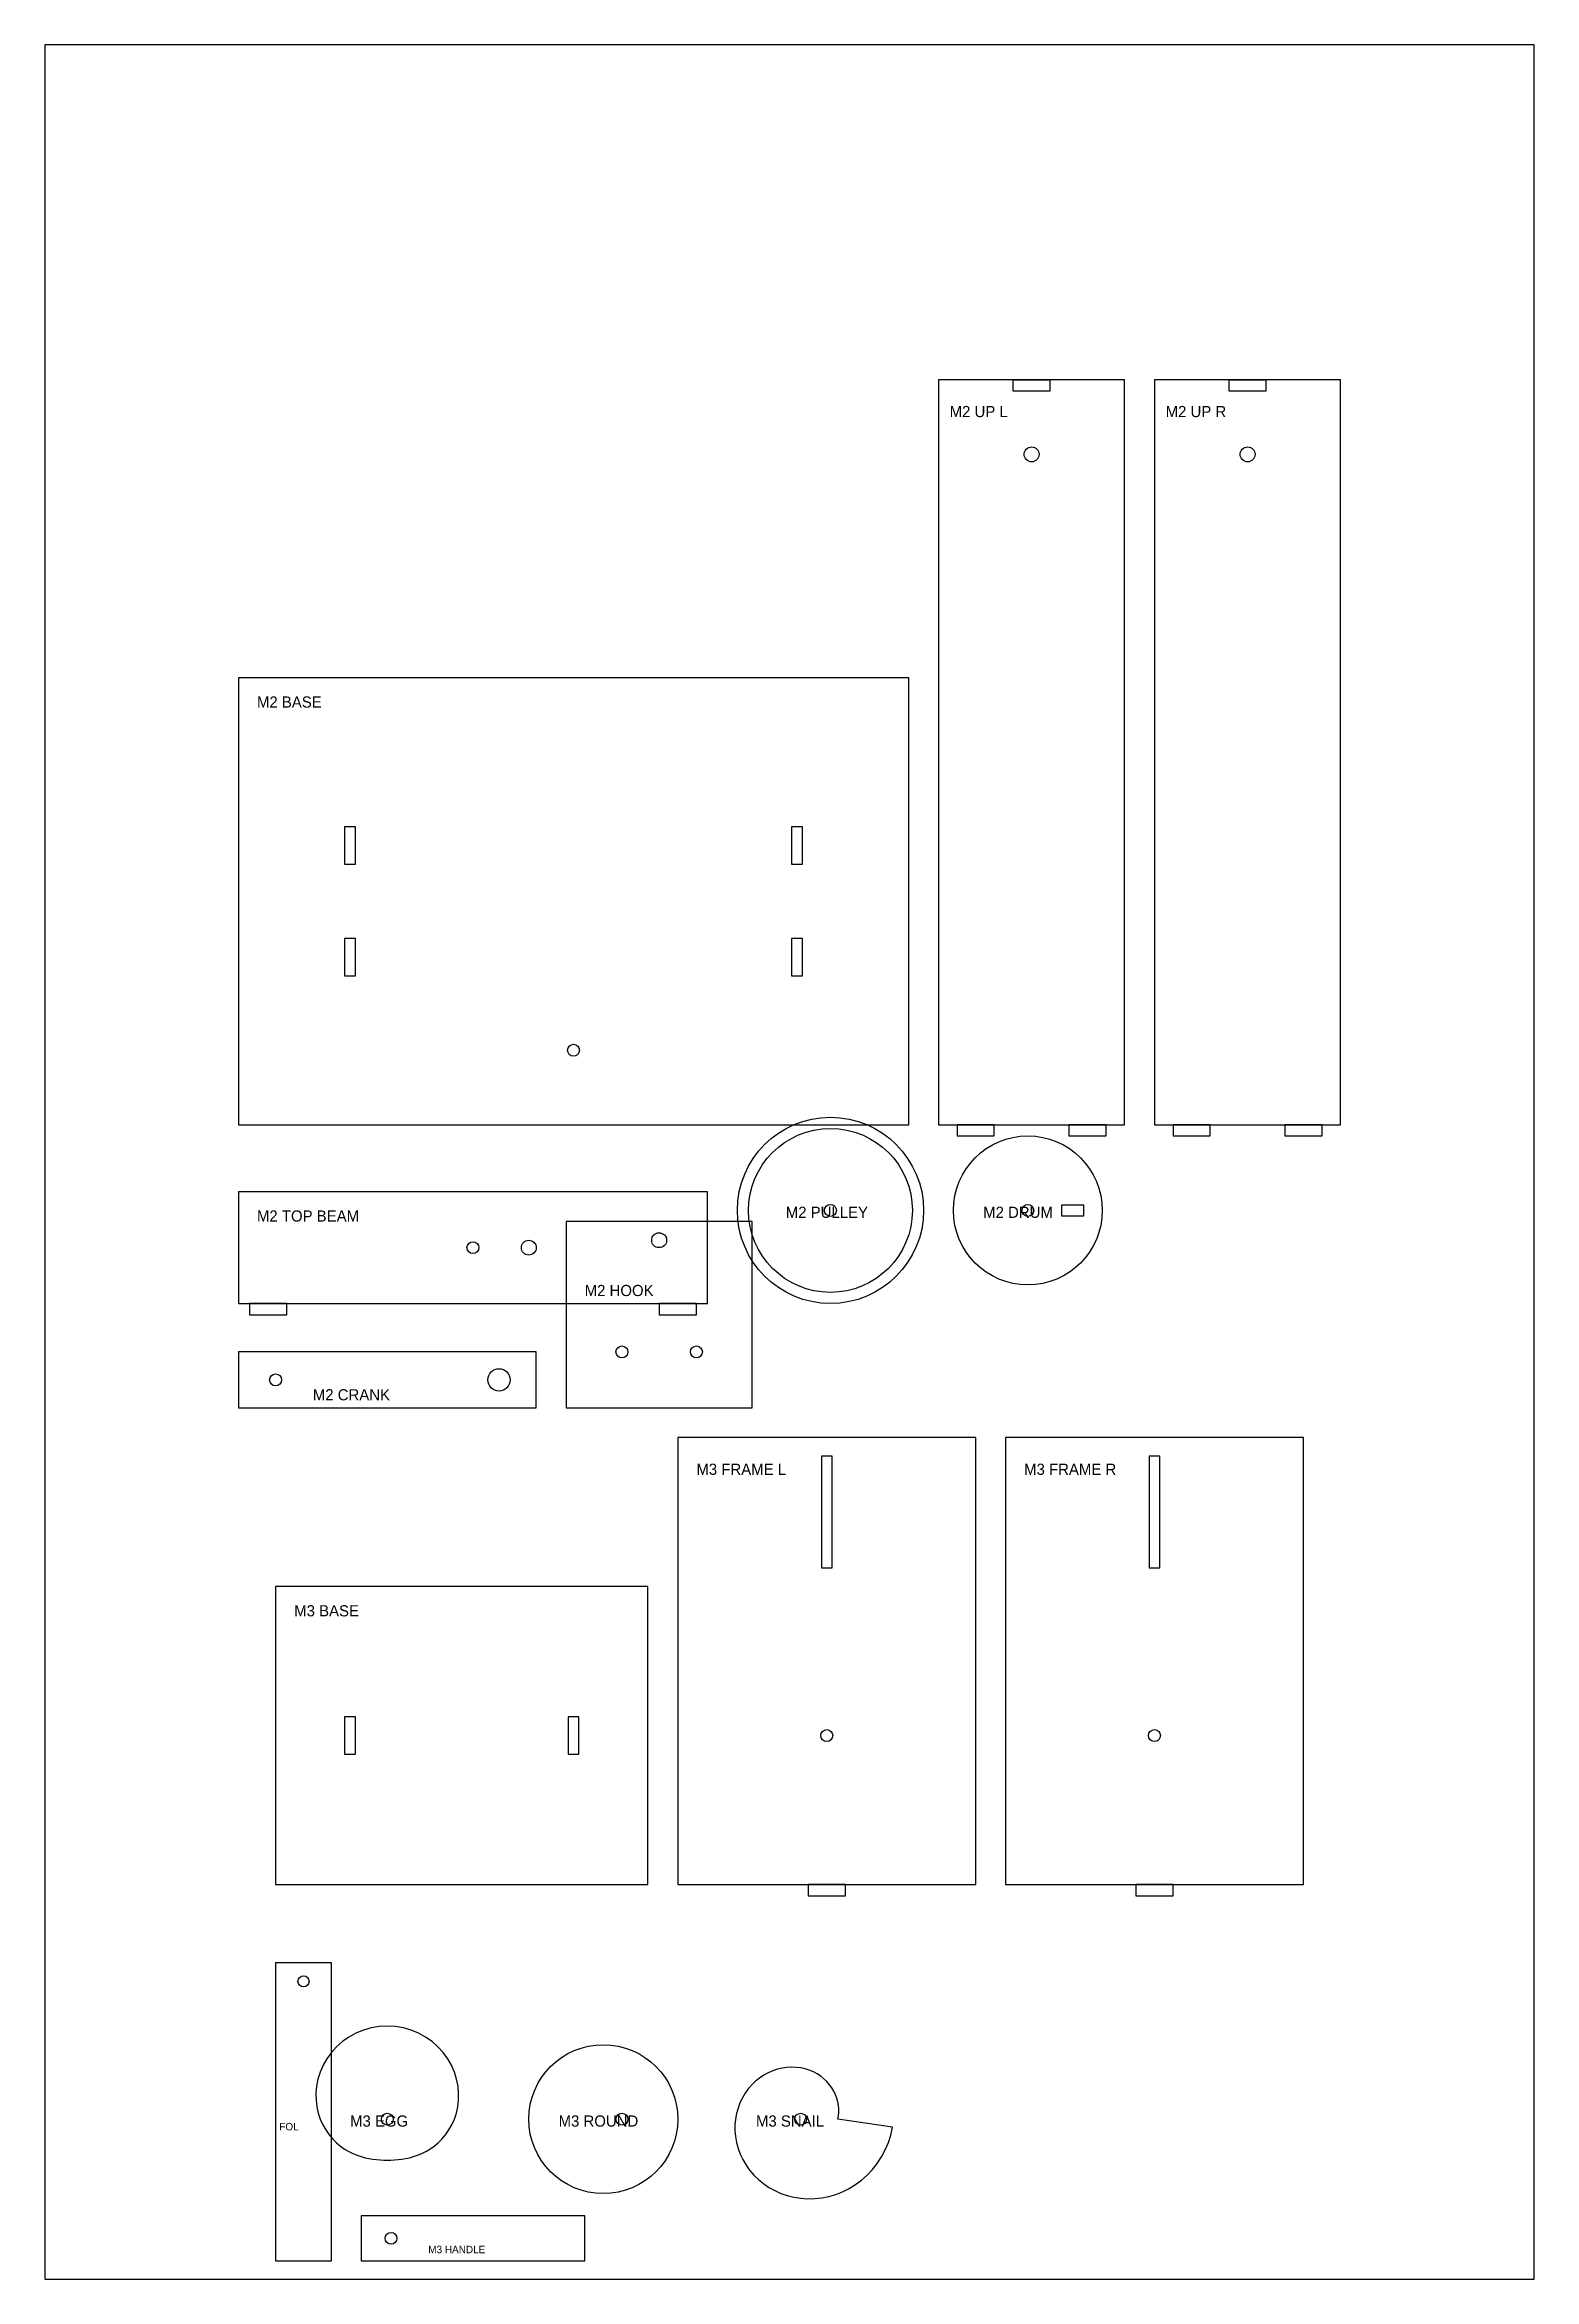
# Model space of a CAD drawing. Header units: metres. Extents: x 0 to 400, y 0 to 600.
import ezdxf

# ---------------------------------------------------------------- set-up
doc = ezdxf.new("R2010")
doc.units = ezdxf.units.M
for name, color, linetype in [('CUTS', 7, 'Continuous'), ('ENGRAVE', 1, 'Continuous'), ('SHEET', 8, 'Continuous')]:
    doc.layers.add(name, color=color, linetype=linetype)

msp = doc.modelspace()

# ---------------------------------------------------------------- linework, layer by layer
at = {"layer": 'CUTS'}
for points in [[(240, 310), (290, 310), (290, 510), (240, 510)], [(298, 310), (348, 310), (348, 510), (298, 510)], [(260, 507.05), (270, 507.05), (270, 509.95), (260, 509.95)], [(318, 507.05), (328, 507.05), (328, 509.95), (318, 509.95)], [(52, 310), (232, 310), (232, 430), (52, 430)], [(80.55, 380), (83.45, 380), (83.45, 390), (80.55, 390)], [(200.55, 380), (203.45, 380), (203.45, 390), (200.55, 390)], [(80.55, 350), (83.45, 350), (83.45, 360), (80.55, 360)], [(200.55, 350), (203.45, 350), (203.45, 360), (200.55, 360)], [(245, 307), (255, 307), (255, 310), (245, 310)], [(275, 307), (285, 307), (285, 310), (275, 310)], [(303, 307), (313, 307), (313, 310), (303, 310)], [(333, 307), (343, 307), (343, 310), (333, 310)], [(52, 262), (178, 262), (178, 292), (52, 292)], [(273, 285.55), (279, 285.55), (279, 288.45), (273, 288.45)], [(140, 234), (190, 234), (190, 284), (140, 284)], [(55, 259), (65, 259), (65, 262), (55, 262)], [(165, 259), (175, 259), (175, 262), (165, 262)], [(52, 234), (132, 234), (132, 249), (52, 249)], [(170, 106), (250, 106), (250, 226), (170, 226)], [(258, 106), (338, 106), (338, 226), (258, 226)], [(208.55, 191), (211.45, 191), (211.45, 221), (208.55, 221)], [(296.55, 191), (299.45, 191), (299.45, 221), (296.55, 221)], [(62, 106), (162, 106), (162, 186), (62, 186)], [(80.55, 141), (83.45, 141), (83.45, 151), (80.55, 151)], [(140.55, 141), (143.45, 141), (143.45, 151), (140.55, 151)], [(205, 103), (215, 103), (215, 106), (205, 106)], [(293, 103), (303, 103), (303, 106), (293, 106)], [(62, 5), (77, 5), (77, 85), (62, 85)], [(110, 43), (110.54, 44.62), (110.92, 46.34), (111.14, 48.13), (111.16, 49.98), (110.99, 51.86), (110.62, 53.75), (110.03, 55.63), (109.24, 57.46), (108.23, 59.23), (107.02, 60.9), (105.61, 62.44), (104.03, 63.84), (102.29, 65.06), (100.41, 66.1), (98.41, 66.92), (96.32, 67.52), (94.18, 67.88), (92, 68), (89.82, 67.88), (87.68, 67.52), (85.59, 66.92), (83.59, 66.1), (81.71, 65.06), (79.97, 63.84), (78.39, 62.44), (76.98, 60.9), (75.77, 59.23), (74.76, 57.46), (73.97, 55.63), (73.38, 53.75), (73.01, 51.86), (72.84, 49.98), (72.86, 48.13), (73.08, 46.34), (73.46, 44.62), (74, 43), (74.68, 41.48), (75.47, 40.09), (76.36, 38.81), (77.34, 37.66), (78.37, 36.64), (79.44, 35.75), (80.54, 34.98), (81.66, 34.32), (82.77, 33.77), (83.88, 33.32), (84.96, 32.95), (86.03, 32.66), (87.07, 32.44), (88.09, 32.27), (89.09, 32.14), (90.07, 32.06), (91.04, 32.02), (92, 32), (92.96, 32.02), (93.93, 32.06), (94.91, 32.14), (95.91, 32.27), (96.93, 32.44), (97.97, 32.66), (99.04, 32.95), (100.12, 33.32), (101.23, 33.77), (102.34, 34.32), (103.46, 34.98), (104.56, 35.75), (105.63, 36.64), (106.66, 37.66), (107.64, 38.81), (108.53, 40.09), (109.32, 41.48)], [(213, 43), (213.17, 43.89), (213.26, 44.81), (213.26, 45.75), (213.18, 46.71), (213.01, 47.67), (212.74, 48.62), (212.39, 49.57), (211.94, 50.5), (211.4, 51.4), (210.77, 52.26), (210.05, 53.07), (209.25, 53.83), (208.37, 54.52), (207.42, 55.14), (206.4, 55.68), (205.32, 56.13), (204.18, 56.49), (203, 56.75), (201.78, 56.91), (200.54, 56.95), (199.28, 56.89), (198.01, 56.7), (196.75, 56.41), (195.5, 55.99), (194.28, 55.46), (193.09, 54.81), (191.95, 54.05), (190.87, 53.18), (189.86, 52.2), (188.93, 51.12), (188.08, 49.96), (187.34, 48.7), (186.7, 47.37), (186.18, 45.97), (185.77, 44.51), (185.5, 43), (185.36, 41.46), (185.36, 39.89), (185.49, 38.31), (185.77, 36.73), (186.2, 35.16), (186.76, 33.62), (187.47, 32.13), (188.32, 30.68), (189.3, 29.3), (190.41, 28), (191.65, 26.79), (193, 25.68), (194.46, 24.69), (196.02, 23.81), (197.66, 23.08), (199.38, 22.48), (201.17, 22.04), (203, 21.75), (204.87, 21.62), (206.76, 21.66), (208.66, 21.87), (210.55, 22.25), (212.42, 22.8), (214.25, 23.51), (216.02, 24.4), (217.73, 25.44), (219.35, 26.65), (220.87, 28), (222.28, 29.5), (223.57, 31.12), (224.71, 32.87), (225.71, 34.73), (226.54, 36.69), (227.21, 38.73), (227.7, 40.84)], [(85, 5), (145, 5), (145, 17), (85, 17)]]:
    msp.add_lwpolyline(points, close=True, dxfattribs=at)
for centre, radius in [((265, 490), 2), ((323, 490), 2), ((142, 330), 1.6), ((211, 287), 25), ((264, 287), 20), ((211, 287), 1.6), ((264, 287), 1.6), ((115, 277), 1.6), ((130, 277), 2), ((165, 279), 2), ((155, 249), 1.6), ((175, 249), 1.6), ((62, 241.5), 1.6), ((122, 241.5), 3), ((210, 146), 1.6), ((298, 146), 1.6), ((69.5, 80), 1.5), ((150, 43), 20), ((92, 43), 1.6), ((155, 43), 1.6), ((203, 43), 1.6), ((93, 11), 1.6)]:
    msp.add_circle(centre, radius, dxfattribs=at)
at = {"layer": 'ENGRAVE'}
msp.add_circle((211, 287), 22, dxfattribs=at)
at = {"layer": 'SHEET', "color": 8}
msp.add_lwpolyline([(0, 0), (400, 0), (400, 600), (0, 600)], close=True, dxfattribs=at)

# ---------------------------------------------------------------- texts
at = {"layer": 'ENGRAVE'}
for s, height, p in [('M2 UP L', 3, (243, 500)), ('M2 UP R', 3, (301, 500)), ('M2 BASE', 3, (57, 422)), ('M2 PULLEY', 3, (199, 285)), ('M2 DRUM', 3, (252, 285)), ('M2 TOP BEAM', 3, (57, 284)), ('M2 HOOK', 3, (145, 264)), ('M2 CRANK', 3, (72, 236)), ('M3 FRAME L', 3, (175, 216)), ('M3 FRAME R', 3, (263, 216)), ('M3 BASE', 3, (67, 178)), ('FOL', 2, (63, 40)), ('M3 EGG', 3, (82, 41)), ('M3 ROUND', 3, (138, 41)), ('M3 SNAIL', 3, (191, 41)), ('M3 HANDLE', 2, (103, 7))]:
    msp.add_text(s, height=height, dxfattribs=at).set_placement(p)

doc.saveas('drawing.dxf')
